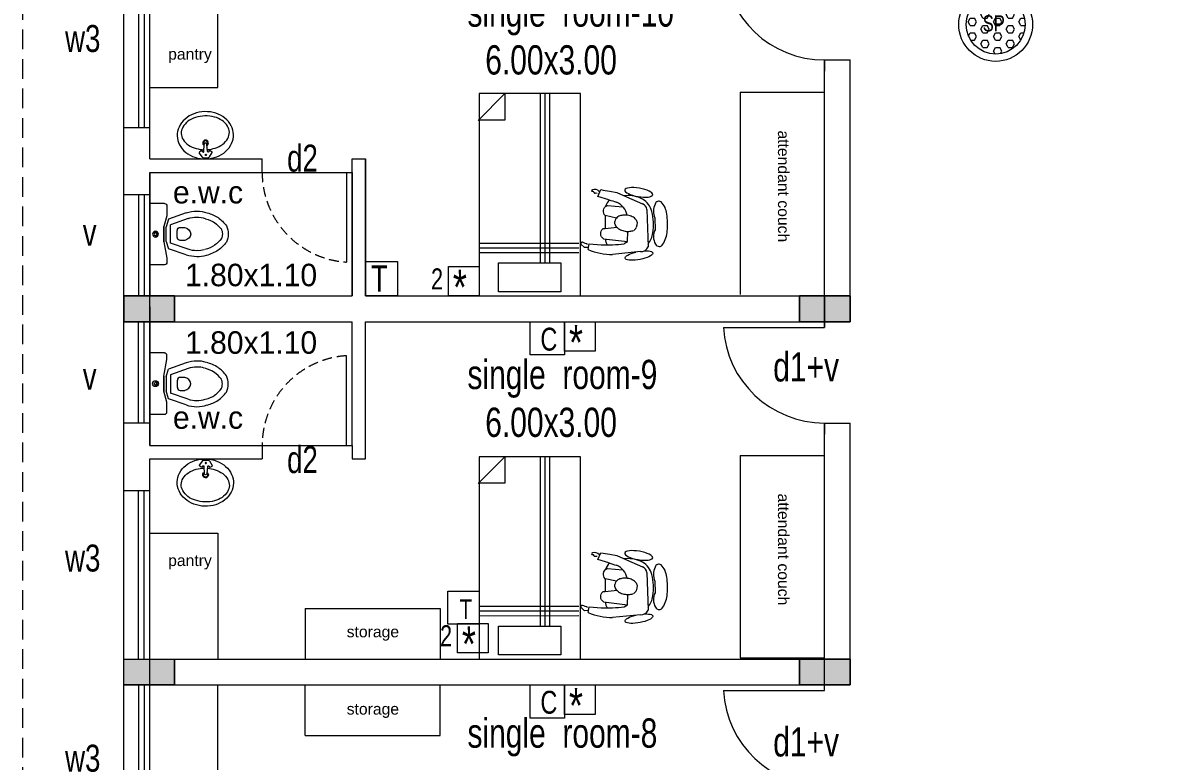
# Model space of a CAD drawing. Header units: metres. Extents: x 191982 to 427160, y -8904 to 80370.
# Drawn here: x 316810 to 326883, y 44442 to 51013 of the extents above; entities that cross this region are included whole.
import ezdxf

# ---------------------------------------------------------------- set-up
doc = ezdxf.new("R2010")
doc.units = ezdxf.units.M
doc.header["$LTSCALE"] = 700
doc.header["$MEASUREMENT"] = 0
doc.linetypes.add('DASHED2', pattern=[0.375, 0.25, -0.125])
doc.linetypes.add('HIDDEN2', pattern=[0.1875, 0.125, -0.0625])
doc.layers.get('0').update_dxf_attribs({"lineweight": 9})
for name, color, linetype, lineweight in [('COLUMN', 7, 'Continuous', 9), ('FURNITURE', 7, 'Continuous', 9), ('MAIN GATE', 7, 'Continuous', 9), ('NEW PLANS', 7, 'Continuous', 9), ('PLAN', 7, 'Continuous', 9), ('TEXT', 7, 'Continuous', 9)]:
    doc.layers.add(name, color=color, linetype=linetype, lineweight=lineweight)
doc.styles.add('RVR', font='MOD20.TTF')
doc.styles.get("Standard").update_dxf_attribs({"font": 'swisscl.ttf'})

# ---------------------------------------------------------------- blocks, each defined once
blk = doc.blocks.new('EWC')
at = {"layer": 'COLUMN'}
blk.add_line((-0.273, 0), (0.273, 0), dxfattribs=at)
at = {"layer": 'PLAN'}
for p, q in [((-0.273, -0.132), (-0.273, 0)), ((0.273, -0.132), (0.273, 0)), ((-0.251, -0.153), (-0.164, -0.153)), ((-0.189, -0.325), (-0.134, -0.167)), ((-0.164, -0.153), (-0.068, -0.126)), ((-0.139, -0.343), (-0.083, -0.184)), ((-0.134, -0.167), (-0.065, -0.147)), ((0.079, -0.184), (-0.083, -0.184)), ((-0.068, -0.126), (0.068, -0.126)), ((0.068, -0.126), (-0.068, -0.126)), ((0.065, -0.147), (-0.065, -0.147)), ((0.065, -0.147), (0.129, -0.166)), ((0.068, -0.126), (0.214, -0.153)), ((0.134, -0.343), (0.079, -0.184)), ((0.185, -0.325), (0.129, -0.166)), ((0.214, -0.153), (0.251, -0.153)), ((-0.06, -0.272), (-0.06, -0.311)), ((0.03, -0.245), (-0.034, -0.245)), ((0.056, -0.311), (0.056, -0.272))]:
    blk.add_line(p, q, dxfattribs=at)
for radius in [0.026, 0.0118]:
    blk.add_circle((0, -0.051), radius, dxfattribs=at)
for centre, radius, start, end in [((-0.014, -0.049), 0.0036, 90.2071, 251.7929), ((-0.013, -0.057), 0.0036, 126.2071, 287.7929), ((0, -0.051), 0.0153, 184.4559, 193.5441), ((0, -0.051), 0.0153, 220.4559, 229.5441), ((-0.006, -0.064), 0.0036, 162.2071, 323.7929), ((0, -0.051), 0.0153, 256.4559, 265.5441), ((0.002, -0.065), 0.0036, 198.2071, 359.7929), ((0, -0.051), 0.0153, 292.4559, 301.5441), ((0.01, -0.061), 0.0036, 234.2071, 35.7929), ((0, -0.051), 0.0153, 328.4559, 337.5441), ((0.014, -0.053), 0.0036, 270.2071, 71.7929), ((-0.251, -0.132), 0.0216, 180, 270), ((0.251, -0.132), 0.0216, 270, 360), ((-0.034, -0.272), 0.0263, 90, 180), ((0.03, -0.272), 0.0263, 360, 90), ((0.083, -0.418), 0.288, 161.1646, 180), ((0.083, -0.418), 0.234, 161.1646, 180), ((0.005, -0.298), 0.067, 190.924, 265.0214), ((-0.011, -0.298), 0.0682, 279.0784, 348.785), ((0, -0.365), 0.000539, 260.7056, 283.4198), ((-0.087, -0.418), 0.234, 360, 18.8354), ((-0.087, -0.418), 0.288, 360, 18.8354), ((0.083, -0.418), 0.288, 180, 198.8354), ((0.083, -0.418), 0.234, 180, 198.8354), ((0.16, -0.418), 0.308, 194.9626, 211.7838), ((-0.181, -0.403), 0.33, 327.6462, 344.7553), ((-0.019, -0.432), 0.166, 341.1646, 3.7754), ((-0.181, -0.403), 0.384, 327.6462, 344.7553), ((-0.019, -0.432), 0.22, 341.1646, 3.7754), ((0.16, -0.418), 0.362, 194.9626, 211.7838), ((0.107, -0.432), 0.255, 214.6359, 233.9389), ((-0.111, -0.432), 0.255, 306.0611, 325.3641), ((0.107, -0.432), 0.309, 214.6359, 233.9389), ((-0.002, -0.537), 0.162, 243.2988, 270), ((-0.002, -0.537), 0.109, 243.2988, 270), ((-0.002, -0.537), 0.109, 270, 296.7012), ((-0.002, -0.537), 0.162, 270, 296.7012), ((-0.111, -0.432), 0.309, 306.0611, 325.3641)]:
    blk.add_arc(centre, radius, start, end, dxfattribs=at)
blk = doc.blocks.new('BASIN')
at = {"layer": 'PLAN'}
for p, q in [((-0.066, 0.016), (-0.128, 0.012)), ((-0.073, 0.04), (-0.062, 0.056)), ((-0.063, 0.027), (-0.072, 0.033)), ((-0.016, 0.031), (-0.055, 0.058)), ((-0.01, -0.019), (-0.01, 0.019)), ((-0.066, -0.016), (-0.128, -0.012)), ((-0.073, -0.04), (-0.062, -0.056)), ((-0.063, -0.027), (-0.072, -0.033)), ((-0.016, -0.031), (-0.055, -0.058))]:
    blk.add_line(p, q, dxfattribs=at)
blk.add_lwpolyline([(-0.21, -0.25, 0.114941), (-0.132, -0.232, 0.103853), (-0.062, -0.177, 0.091249), (-0.016, -0.098, 0.083978), (0, 0, 0.083978), (-0.016, 0.098, 0.091249), (-0.062, 0.177, 0.103853), (-0.132, 0.232, 0.114941), (-0.21, 0.25, 0.114941), (-0.289, 0.232, 0.103853), (-0.359, 0.177, 0.091249), (-0.404, 0.098, 0.083978), (-0.42, 0, 0.083978), (-0.404, -0.098, 0.091249), (-0.359, -0.177, 0.103853), (-0.289, -0.232, 0.114941)], format="xyb", close=True, dxfattribs=at)
for points in [[(-0.082, 0.015, 0.058321), (-0.094, 0.085, 0.08231), (-0.126, 0.152, 0.106842), (-0.177, 0.199, 0.134388), (-0.232, 0.214, 0.134388), (-0.286, 0.199, 0.106842), (-0.338, 0.152, 0.08231), (-0.37, 0.085, 0.070665), (-0.382, 0)], [(-0.382, 0, 0.070665), (-0.37, -0.085, 0.08231), (-0.338, -0.152, 0.106842), (-0.286, -0.199, 0.134388), (-0.232, -0.214, 0.134388), (-0.177, -0.199, 0.106842), (-0.126, -0.152, 0.08231), (-0.094, -0.085, 0.058296), (-0.082, -0.015)]]:
    blk.add_lwpolyline(points, format="xyb", dxfattribs=at)
for radius in [0.00569, 0.00369]:
    blk.add_circle((-0.035, 0), radius, dxfattribs=at)
for centre, radius, start, end in [((-0.142, 0), 0.0257, 30.8964, 331.2082), ((-0.142, 0), 0.0188, 42.6613, 320.6475), ((-0.128, 0), 0.0123, 89.7573, 270.2427), ((-0.069, 0.037), 0.005, 145.9627, 235.9627), ((-0.066, 0.022), 0.0059, 268.9223, 55.3976), ((-0.058, 0.053), 0.005, 55.9627, 145.9627), ((-0.025, 0.02), 0.0144, 358.4, 54.5147), ((-0.069, -0.037), 0.005, 123.9181, 214.0373), ((-0.066, -0.022), 0.0059, 304.6024, 91.0777), ((-0.058, -0.053), 0.005, 214.0373, 304.0009), ((-0.025, -0.02), 0.0144, 305.4853, 1.6)]:
    blk.add_arc(centre, radius, start, end, dxfattribs=at)
blk = doc.blocks.new('A$C68D14229')
for p, q in [((0.53, 0.15), (0.53, 72.15)), ((0.53, 72.15), (36.53, 72.15)), ((36.53, 72.15), (36.53, 0.15)), ((0.53, 56.71), (36, 56.69)), ((22.29, 60.4), (22.29, 0.15)), ((23.96, 60.4), (23.96, 0.15)), ((25.62, 60.4), (25.62, 0.15)), ((0.53, 55.02), (36, 55.02)), ((0.53, 53.36), (36, 53.36)), ((0.11, 9.73), (9.63, 0.15)), ((9.63, 9.58), (0.11, 9.58)), ((9.63, 0), (9.63, 9.58)), ((36.53, 0.15), (0.53, 0.15))]:
    blk.add_line(p, q)
blk.add_lwpolyline([(29.63, 70.7), (7.38, 70.7), (7.38, 60.4), (29.63, 60.4)], close=True)
blk = doc.blocks.new('CHAIR HUMAN')
at = {"layer": 'FURNITURE', "color": 8}
for p, q in [((-28.18, 22.59), (-29.99, 21.39)), ((-26.87, 22.25), (-28.18, 22.59)), ((-26.45, 23.08), (-26.56, 20.53)), ((-26.56, 20.53), (-21.37, 19.91)), ((-3.93, 19.47), (-15.58, 23.06)), ((-20.78, 17.15), (-10.32, 16.32)), ((-11.62, 17.49), (-10.32, 16.32)), ((-10.32, 16.32), (-11.13, 11.96)), ((-4.91, 0.99), (-1.09, 16.82)), ((-20.96, 12.75), (-21.91, 12.95)), ((-16.02, 11.22), (-20.96, 12.75)), ((-17.08, 7.25), (-22.07, 7.18)), ((-17.24, 9.83), (-17.46, 8.82)), ((-8.57, 6.25), (-7.89, 7.38)), ((-21.86, 0.1), (-26.79, -0.42)), ((-21.97, 2.68), (-15.4, 1.86)), ((-28.18, -1.64), (-27.4, -1.72)), ((-26.79, -0.42), (-26.2, -3.51)), ((-26.2, -3.51), (-26.2, -3.51)), ((-26.2, -3.51), (-26.2, -3.51)), ((-22.22, -3.67), (-19.05, -3.7)), ((-19.05, -3.7), (-14.6, -2.65)), ((-14.6, -2.65), (-7.15, -1.1))]:
    blk.add_line(p, q, dxfattribs=at)
at = {"layer": 'FURNITURE', "color": 253}
for p, q in [((-7.89, 7.38), (-7.74, 8.53)), ((-7.74, 8.53), (-7.84, 9.63))]:
    blk.add_line(p, q, dxfattribs=at)
at = {"layer": 'FURNITURE'}
blk.add_line((-22.25, 2.83), (-21.97, 2.68), dxfattribs=at)
for points in [[(-20.01, 17.09, -0.12585), (-18.76, 19.46, -0.12585)], [(-1.39, 15.6, -0.1466), (-0.38, 10.46, -0.10836), (-2.58, 1.41, -0.19652), (-7.57, -3.09, -0.140333), (-15.07, -3.08, -0.015809), (-15.85, -2.91, -0.015809)], [(-21.47, 0.14, -0.171126), (-22.7, 3.27)]]:
    blk.add_lwpolyline(points, format="xyb", dxfattribs=at)
blk.add_lwpolyline([(-0.68, 3.9), (0.35, 8.92, -0.246024), (1.78, 15, -0.627364), (4.93, 14.41, -0.121702), (5.63, 8.35, -0.072521), (3.99, 1.22, -0.181268), (0.53, -3.48, -0.504268), (-1.83, -2.01, -0.233344), (-0.68, 3.9, -0.38021)], format="xyb", close=True, dxfattribs=at)
blk.add_lwpolyline([(-22.03, 7.18), (-20.9, 12.74)], dxfattribs=at)
at = {"layer": 'FURNITURE', "color": 8}
for centre, start, end in [((-19.84, 14.64), 110.5954, 219.206), ((-20.6, 4.94), 123.3791, 231.9897)]:
    blk.add_arc(centre, 2.68, start, end, dxfattribs=at)
at = {"layer": 'FURNITURE', "color": 8, "extrusion": (0, 0, -1)}
for centre, major_axis, ratio, start_param, end_param in [((-29.52, 21.04), (0, -0.588), 1, -0.181994, 2.206091), ((-37.86, 66.35), (46.66, 0), 1, 1.337822, 1.388802), ((-21.07, 0.76), (24.86, -0.06), 0.919648, 4.491971, 4.932807), ((-27.59, -25.99), (47.8, -11.87), 0.939866, 4.610213, 4.814565), ((-4.47, 16.04), (3.47, 0), 1, 4.867739, 6.055789), ((-14.85, 8.96), (2.54, 0), 1, 3.491617, 4.236706), ((-13.09, 6.41), (0, -5.63), 1, 2.594814, 2.913029), ((-12.59, 4.24), (0, -7.86), 1, 2.913029, 3.182008), ((-12.59, 4.24), (7.86, 0), 1, 4.752804, 5.021783), ((-11.96, 6.18), (0, -5.82), 1, 3.450037, 3.73676), ((-10.5, 8.91), (0, -2.76), 1, 3.85574, 4.450397), ((-20.3, 8.59), (8.35, 0), 1, 0.429031, 1.337682), ((-14.56, 8.79), (0, -2.9), 1, 1.166218, 1.580842), ((-15.1, 8.15), (2.18, 0), 1, 2.108812, 2.908893), ((-12.91, 10.84), (0, -5.63), 1, 0.309394, 0.627609), ((-12.23, 12.96), (0, -7.86), 1, 0.040415, 0.309394), ((-12.23, 12.96), (0, -7.86), 1, -0.228563, 0.040415), ((-11.21, 9.18), (3.94, 0), 1, 0.836911, 1.376484), ((6.06, -246.49), (0, -248.16), 1, 3.028829, 3.042968), ((-7.75, 1.79), (2.95, 0), 1, 0.274705, 1.364745), ((-29.74, -2.48), (0.428, 0), 1, 3.842995, 5.296205), ((-28.34, -0.27), (2.87, 0), 1, 0.966213, 2.087194), ((-29.43, -1.43), (0, -0.689), 1, -1.1852, 0.10245), ((-28.47, -1.82), (0, -0.345), 1, 1.956393, 4.171446), ((-34.81, -265.82), (0, -262.45), 1, 3.174422, 3.189594)]:
    blk.add_ellipse(centre, major_axis=major_axis, ratio=ratio, start_param=start_param, end_param=end_param, dxfattribs=at)
at = {"layer": 'FURNITURE'}
blk.add_ellipse((-4.28, 21.29, -17.21), major_axis=(-5.69, 2.31), ratio=0.286876, start_param=2.025834, end_param=7.681694, dxfattribs=at)
at = {"layer": 'FURNITURE', "color": 253, "extrusion": (0, 0, -1)}
blk.add_ellipse((-29.46, -2.23), major_axis=(0.602, 0), ratio=1, start_param=2.087194, end_param=3.199031, dxfattribs=at)
at = {"layer": 'FURNITURE'}
blk.add_ellipse((-9.79, -5.6, -17.21), major_axis=(-6.15, 0.17), ratio=0.3, dxfattribs=at)
blk = doc.blocks.new('DAS')
at = {"layer": 'MAIN GATE'}
h = blk.add_hatch(dxfattribs=at)
h.set_pattern_fill('HEX', color=1, scale=0.3, style=0)
h.paths.add_polyline_path([(-3163.779, -2.2, 1), (-3163.253, -2.2, 1)])
at = {"layer": 'MAIN GATE', "color": 5}
for radius in [0.328, 0.263]:
    blk.add_circle((-3163.516, -2.2), radius, dxfattribs=at)
at = {"layer": 'NEW PLANS', "color": 7}
blk.add_text('SP', height=0.144, dxfattribs=at).set_placement((-3163.631, -2.262))

msp = doc.modelspace()

# ---------------------------------------------------------------- hatches: boundary and pattern name
at = {"layer": 'NEW PLANS'}
for points in [[(317709.904, 48581.692), (317709.904, 48351.692), (317939.904, 48351.692), (317939.904, 48581.692)], [(317709.904, 48581.692), (317709.904, 48351.692), (317939.904, 48351.692), (317939.904, 48581.692)], [(317709.904, 48581.692), (317709.904, 48351.692), (317939.904, 48351.692), (317939.904, 48581.692)], [(317939.904, 48351.692), (317939.904, 48581.692), (317709.904, 48581.692), (317709.904, 48351.692)], [(317709.904, 48581.692), (317709.904, 48351.692), (317939.904, 48351.692), (317939.904, 48581.692)], [(317939.904, 48351.692), (317939.904, 48581.692), (317709.904, 48581.692), (317709.904, 48351.692)], [(317709.904, 48581.692), (317709.904, 48351.692), (317939.904, 48351.692), (317939.904, 48581.692)], [(317709.904, 48581.692), (317709.904, 48351.692), (317939.904, 48351.692), (317939.904, 48581.692)], [(317709.904, 48581.692), (317709.904, 48351.692), (317939.904, 48351.692), (317939.904, 48581.692)], [(317709.904, 48351.692), (317709.904, 48581.692), (317939.904, 48581.692), (317939.904, 48351.692)], [(317709.904, 48351.692), (317709.904, 48581.692), (317939.904, 48581.692), (317939.904, 48351.692)], [(317709.904, 48351.692), (317709.904, 48581.692), (317939.904, 48581.692), (317939.904, 48351.692)], [(317939.904, 48581.692), (317939.904, 48351.692), (317709.904, 48351.692), (317709.904, 48581.692)], [(317709.904, 48351.692), (317709.904, 48581.692), (317939.904, 48581.692), (317939.904, 48351.692)], [(317939.904, 48581.692), (317939.904, 48351.692), (317709.904, 48351.692), (317709.904, 48581.692)], [(317709.904, 48351.692), (317709.904, 48581.692), (317939.904, 48581.692), (317939.904, 48351.692)], [(317709.904, 48351.692), (317709.904, 48581.692), (317939.904, 48581.692), (317939.904, 48351.692)], [(317709.904, 48351.692), (317709.904, 48581.692), (317939.904, 48581.692), (317939.904, 48351.692)], [(317939.904, 48581.692), (317939.904, 48351.692), (318159.904, 48351.692), (318159.904, 48581.692)], [(317939.904, 48581.692), (317939.904, 48351.692), (318159.904, 48351.692), (318159.904, 48581.692)], [(317939.904, 48581.692), (317939.904, 48351.692), (318159.904, 48351.692), (318159.904, 48581.692)], [(317939.904, 48581.692), (318159.904, 48581.692), (318159.904, 48351.692), (317939.904, 48351.692)], [(317939.904, 48581.692), (317939.904, 48351.692), (318159.904, 48351.692), (318159.904, 48581.692)], [(317939.904, 48581.692), (318159.904, 48581.692), (318159.904, 48351.692), (317939.904, 48351.692)], [(317939.904, 48581.692), (317939.904, 48351.692), (318159.904, 48351.692), (318159.904, 48581.692)], [(317939.904, 48581.692), (317939.904, 48351.692), (318159.904, 48351.692), (318159.904, 48581.692)], [(317939.904, 48581.692), (317939.904, 48351.692), (318159.904, 48351.692), (318159.904, 48581.692)], [(317939.904, 48351.692), (317939.904, 48581.692), (318159.904, 48581.692), (318159.904, 48351.692)], [(317939.904, 48351.692), (317939.904, 48581.692), (318159.904, 48581.692), (318159.904, 48351.692)], [(317939.904, 48351.692), (317939.904, 48581.692), (318159.904, 48581.692), (318159.904, 48351.692)], [(317939.904, 48351.692), (318159.904, 48351.692), (318159.904, 48581.692), (317939.904, 48581.692)], [(317939.904, 48351.692), (317939.904, 48581.692), (318159.904, 48581.692), (318159.904, 48351.692)], [(317939.904, 48351.692), (318159.904, 48351.692), (318159.904, 48581.692), (317939.904, 48581.692)], [(317939.904, 48351.692), (317939.904, 48581.692), (318159.904, 48581.692), (318159.904, 48351.692)], [(317939.904, 48351.692), (317939.904, 48581.692), (318159.904, 48581.692), (318159.904, 48351.692)], [(317939.904, 48351.692), (317939.904, 48581.692), (318159.904, 48581.692), (318159.904, 48351.692)], [(323719.904, 48581.692), (323719.904, 48351.692), (323939.904, 48351.692), (323939.904, 48581.692)], [(323719.904, 48581.692), (323719.904, 48351.692), (323939.904, 48351.692), (323939.904, 48581.692)], [(323719.904, 48581.692), (323719.904, 48351.692), (323939.904, 48351.692), (323939.904, 48581.692)], [(323719.904, 48581.692), (323719.904, 48351.692), (323939.904, 48351.692), (323939.904, 48581.692)], [(323949.904, 48581.692), (323949.904, 48351.692), (323719.904, 48351.692), (323719.904, 48581.692)], [(323949.904, 48581.692), (323949.904, 48351.692), (323719.904, 48351.692), (323719.904, 48581.692)], [(323719.904, 48581.692), (323719.904, 48351.692), (323939.904, 48351.692), (323939.904, 48581.692)], [(323939.904, 48581.692), (323939.904, 48351.692), (324169.904, 48351.692), (324169.904, 48581.692)], [(323939.904, 48581.692), (323939.904, 48351.692), (324169.904, 48351.692), (324169.904, 48581.692)], [(323939.904, 48581.692), (323939.904, 48351.692), (324169.904, 48351.692), (324169.904, 48581.692)], [(323939.904, 48581.692), (323939.904, 48351.692), (324169.904, 48351.692), (324169.904, 48581.692)], [(323939.904, 48581.692), (323939.904, 48351.692), (324169.904, 48351.692), (324169.904, 48581.692)], [(323949.904, 48581.692), (324169.904, 48581.692), (324169.904, 48351.692), (323949.904, 48351.692)], [(323949.904, 48581.692), (324169.904, 48581.692), (324169.904, 48351.692), (323949.904, 48351.692)], [(317709.904, 45351.692), (317709.904, 45121.692), (317939.904, 45121.692), (317939.904, 45351.692)], [(317709.904, 45351.692), (317709.904, 45121.692), (317939.904, 45121.692), (317939.904, 45351.692)], [(317709.904, 45351.692), (317709.904, 45121.692), (317939.904, 45121.692), (317939.904, 45351.692)], [(317709.904, 45351.692), (317709.904, 45121.692), (317939.904, 45121.692), (317939.904, 45351.692)], [(317939.904, 45351.692), (317939.904, 45121.692), (317709.904, 45121.692), (317709.904, 45351.692)], [(317939.904, 45351.692), (317939.904, 45121.692), (318159.904, 45121.692), (318159.904, 45351.692)], [(317939.904, 45351.692), (317939.904, 45121.692), (318159.904, 45121.692), (318159.904, 45351.692)], [(317939.904, 45351.692), (317939.904, 45121.692), (318159.904, 45121.692), (318159.904, 45351.692)], [(317939.904, 45351.692), (317939.904, 45121.692), (318159.904, 45121.692), (318159.904, 45351.692)], [(317939.904, 45351.692), (318159.904, 45351.692), (318159.904, 45121.692), (317939.904, 45121.692)], [(323719.904, 45351.692), (323719.904, 45121.692), (323939.904, 45121.692), (323939.904, 45351.692)], [(323719.904, 45351.692), (323719.904, 45121.692), (323939.904, 45121.692), (323939.904, 45351.692)], [(323719.904, 45351.692), (323719.904, 45121.692), (323939.904, 45121.692), (323939.904, 45351.692)], [(323719.904, 45351.692), (323719.904, 45121.692), (323939.904, 45121.692), (323939.904, 45351.692)], [(323949.904, 45351.692), (323949.904, 45121.692), (323719.904, 45121.692), (323719.904, 45351.692)], [(323949.904, 45351.692), (323949.904, 45121.692), (323719.904, 45121.692), (323719.904, 45351.692)], [(323719.904, 45351.692), (323719.904, 45121.692), (323939.904, 45121.692), (323939.904, 45351.692)], [(323719.904, 45351.692), (323719.904, 45121.692), (323939.904, 45121.692), (323939.904, 45351.692)], [(323719.904, 45351.692), (323719.904, 45121.692), (323939.904, 45121.692), (323939.904, 45351.692)], [(323949.904, 45351.692), (323949.904, 45121.692), (323719.904, 45121.692), (323719.904, 45351.692)], [(323949.904, 45351.692), (323949.904, 45121.692), (323719.904, 45121.692), (323719.904, 45351.692)], [(323719.904, 45351.692), (323719.904, 45121.692), (323939.904, 45121.692), (323939.904, 45351.692)], [(323719.904, 45351.692), (323719.904, 45121.692), (323939.904, 45121.692), (323939.904, 45351.692)], [(323949.904, 45351.692), (323949.904, 45121.692), (323719.904, 45121.692), (323719.904, 45351.692)], [(323949.904, 45351.692), (323949.904, 45121.692), (323719.904, 45121.692), (323719.904, 45351.692)], [(323719.904, 45351.692), (323719.904, 45121.692), (323939.904, 45121.692), (323939.904, 45351.692)], [(323719.904, 45351.692), (323719.904, 45121.692), (323939.904, 45121.692), (323939.904, 45351.692)], [(323939.904, 45351.692), (323719.904, 45351.692), (323719.904, 45121.692), (323939.904, 45121.692)], [(323939.904, 45351.692), (323939.904, 45121.692), (324169.904, 45121.692), (324169.904, 45351.692)], [(323939.904, 45351.692), (323939.904, 45121.692), (324169.904, 45121.692), (324169.904, 45351.692)], [(323939.904, 45351.692), (323939.904, 45121.692), (324169.904, 45121.692), (324169.904, 45351.692)], [(323939.904, 45351.692), (323939.904, 45121.692), (324169.904, 45121.692), (324169.904, 45351.692)], [(323939.904, 45351.692), (323939.904, 45121.692), (324169.904, 45121.692), (324169.904, 45351.692)], [(323939.904, 45351.692), (323939.904, 45121.692), (324169.904, 45121.692), (324169.904, 45351.692)], [(323939.904, 45351.692), (323939.904, 45121.692), (324169.904, 45121.692), (324169.904, 45351.692)], [(323939.904, 45351.692), (323939.904, 45121.692), (324169.904, 45121.692), (324169.904, 45351.692)], [(323939.904, 45351.692), (323939.904, 45121.692), (324169.904, 45121.692), (324169.904, 45351.692)], [(323939.904, 45351.692), (323939.904, 45121.692), (324169.904, 45121.692), (324169.904, 45351.692)], [(323939.904, 45351.692), (323939.904, 45121.692), (324169.904, 45121.692), (324169.904, 45351.692)], [(324169.904, 45351.692), (324169.904, 45121.692), (323939.904, 45121.692), (323939.904, 45351.692)], [(323949.904, 45351.692), (324169.904, 45351.692), (324169.904, 45121.692), (323949.904, 45121.692)], [(323949.904, 45351.692), (324169.904, 45351.692), (324169.904, 45121.692), (323949.904, 45121.692)], [(323949.904, 45351.692), (324169.904, 45351.692), (324169.904, 45121.692), (323949.904, 45121.692)], [(323949.904, 45351.692), (324169.904, 45351.692), (324169.904, 45121.692), (323949.904, 45121.692)], [(323949.904, 45351.692), (324169.904, 45351.692), (324169.904, 45121.692), (323949.904, 45121.692)], [(323949.904, 45351.692), (324169.904, 45351.692), (324169.904, 45121.692), (323949.904, 45121.692)]]:
    msp.add_hatch(color=256, dxfattribs=at).paths.add_polyline_path(points)

# ---------------------------------------------------------------- linework, layer by layer
for points in [[(319859.904, 48888.701), (320142.443, 48888.701), (320142.443, 48581.692), (319859.904, 48581.692)], [(320597.096, 48843.435), (320869.904, 48843.435), (320869.904, 48581.692), (320597.096, 48581.692)], [(321322.67, 48351.692), (321629.578, 48351.692), (321629.578, 48057.232), (321322.67, 48057.232)], [(321629.578, 48351.692), (321902.385, 48351.692), (321902.385, 48089.95), (321629.578, 48089.95)], [(320591.239, 45955.685), (320869.904, 45955.685), (320869.904, 45661.495), (320591.239, 45661.495)], [(320677.305, 45669.327), (320950.112, 45669.327), (320950.112, 45407.584), (320677.305, 45407.584)], [(321322.67, 45121.692), (321629.578, 45121.692), (321629.578, 44827.232), (321322.67, 44827.232)], [(321629.578, 45121.692), (321902.385, 45121.692), (321902.385, 44859.95), (321629.578, 44859.95)]]:
    msp.add_lwpolyline(points, close=True)
at = {"layer": 'FURNITURE'}
for p, q in [((318544.904, 50435.725), (318544.904, 51581.692)), ((317939.904, 50435.725), (318544.904, 50435.725)), ((323189.577, 50393.585), (323939.577, 50393.585)), ((323189.577, 50393.585), (323189.577, 48593.585)), ((323189.577, 47163.585), (323939.577, 47163.585)), ((323189.577, 47163.585), (323189.577, 45363.585)), ((317939.904, 46472.107), (318544.904, 46472.107)), ((318544.904, 46472.107), (318544.904, 45351.692)), ((319321.888, 45801.692), (319321.888, 45351.692)), ((319321.888, 45801.692), (320521.888, 45801.692)), ((320521.888, 45801.692), (320521.888, 45351.692)), ((323189.577, 45363.585), (323939.577, 45363.585)), ((318544.904, 43932.892), (318544.904, 45121.692)), ((319321.888, 44671.692), (319321.888, 45121.692)), ((320521.888, 44671.692), (320521.888, 45121.692)), ((319321.888, 44671.692), (320521.888, 44671.692))]:
    msp.add_line(p, q, dxfattribs=at)
at = {"layer": 'NEW PLANS'}
for p, q in [((317709.904, 22511.692), (317709.904, 54811.692)), ((317709.904, 22741.692), (317709.904, 54811.692)), ((317939.904, 50141.692), (317939.904, 53591.692)), ((317939.904, 49801.692), (317939.904, 53591.692)), ((317839.904, 51581.692), (317839.904, 50081.692)), ((317889.904, 51581.692), (317889.904, 50081.692)), ((323939.904, 48301.692), (323939.904, 50681.692)), ((323939.904, 50681.692), (323939.904, 50581.692)), ((323939.904, 48351.692), (323939.904, 50681.692)), ((323939.904, 48351.692), (323939.904, 50681.692)), ((323939.904, 50681.692), (324169.904, 50681.692)), ((324169.904, 48581.692), (324169.904, 50681.692)), ((324169.904, 48351.692), (324169.904, 50681.692)), ((324169.904, 48351.692), (324169.904, 50681.692)), ((317709.904, 50081.692), (317939.904, 50081.692)), ((317709.904, 50081.692), (317939.904, 50081.692)), ((317709.904, 50081.692), (317939.904, 50081.692)), ((317939.904, 50021.692), (317939.904, 50141.692)), ((317939.904, 49801.692), (317939.904, 50021.692)), ((317939.904, 49801.692), (318939.904, 49801.692)), ((317939.904, 49801.692), (318939.904, 49801.692)), ((317939.904, 49801.692), (318939.904, 49801.692)), ((317939.904, 49801.692), (318939.904, 49801.692)), ((318939.904, 49681.692), (318939.904, 49801.692)), ((318939.904, 49681.692), (318939.904, 49801.692)), ((318939.904, 49681.692), (318939.904, 49801.692)), ((319739.904, 49801.692), (319859.904, 49801.692)), ((319739.904, 49801.692), (319859.904, 49801.692)), ((319739.904, 49681.692), (319739.904, 49801.692)), ((319739.904, 49681.692), (319739.904, 49801.692)), ((319739.904, 49681.692), (319739.904, 49801.692)), ((319859.904, 48581.692), (319859.904, 49801.692)), ((319859.904, 49801.692), (319859.904, 48581.692)), ((317939.904, 47251.692), (317939.904, 49681.692)), ((317939.904, 47251.692), (317939.904, 49681.692)), ((317939.904, 47251.692), (317939.904, 49681.692)), ((317939.904, 47251.692), (317939.904, 49681.692)), ((317939.904, 49681.692), (318939.904, 49681.692)), ((317939.904, 49681.692), (318939.904, 49681.692)), ((317939.904, 49681.692), (318939.904, 49681.692)), ((317939.904, 49681.692), (317939.904, 48676.961)), ((317939.904, 49681.692), (317939.904, 48581.692)), ((317939.904, 48676.961), (317939.904, 49681.692)), ((317939.904, 48446.961), (317939.904, 49681.692)), ((317939.904, 49681.692), (318939.904, 49681.692)), ((318939.904, 49681.692), (319689.904, 49681.692)), ((318939.904, 49681.692), (319689.904, 49681.692)), ((319689.904, 49681.692), (319689.904, 48883.256)), ((319689.904, 49681.692), (319739.904, 49681.692)), ((319689.904, 49681.692), (319689.904, 48883.256)), ((319689.904, 49681.692), (319739.904, 49681.692)), ((319739.904, 48581.692), (319739.904, 49681.692)), ((319739.904, 49681.692), (319739.904, 48581.692)), ((319739.904, 49681.692), (319739.904, 48581.692)), ((319739.904, 49681.692), (319739.904, 48581.692)), ((317939.904, 49481.692), (317709.904, 49481.692)), ((317839.904, 49481.692), (317839.904, 48581.692)), ((317889.904, 49481.692), (317889.904, 48581.692)), ((317709.904, 48581.692), (318159.904, 48581.692)), ((317709.904, 48581.692), (318159.904, 48581.692)), ((317709.904, 48581.692), (318159.904, 48581.692)), ((317709.904, 48581.692), (318159.904, 48581.692)), ((317709.904, 48581.692), (318159.904, 48581.692)), ((317709.904, 48581.692), (319739.904, 48581.692)), ((317709.904, 48581.692), (319739.904, 48581.692)), ((317709.904, 48581.692), (319739.904, 48581.692)), ((317709.904, 48581.692), (319739.904, 48581.692)), ((317709.904, 48581.692), (319739.904, 48581.692)), ((317709.904, 48581.692), (319739.904, 48581.692)), ((317709.904, 48581.692), (318159.904, 48581.692)), ((317709.904, 48581.692), (318159.904, 48581.692)), ((317709.904, 48581.692), (318159.904, 48581.692)), ((317709.904, 48581.692), (318159.904, 48581.692)), ((317939.904, 48581.692), (317709.904, 48581.692)), ((317709.904, 48581.692), (318159.904, 48581.692)), ((317709.904, 48581.692), (318159.904, 48581.692)), ((317709.904, 48581.692), (318159.904, 48581.692)), ((317709.904, 48581.692), (318159.904, 48581.692)), ((317939.904, 48581.692), (317709.904, 48581.692)), ((317709.904, 48581.692), (318159.904, 48581.692)), ((317709.904, 48581.692), (318159.904, 48581.692)), ((317709.904, 48581.692), (318159.904, 48581.692)), ((317709.904, 48581.692), (318159.904, 48581.692)), ((317709.904, 48581.692), (318035.173, 48581.692)), ((317709.904, 48581.692), (318159.904, 48581.692)), ((317709.904, 48581.692), (318159.904, 48581.692)), ((317709.904, 48581.692), (318159.904, 48581.692)), ((317709.904, 48581.692), (318159.904, 48581.692)), ((317709.904, 48581.692), (318159.904, 48581.692)), ((317709.904, 48581.692), (319739.904, 48581.692)), ((317709.904, 48581.692), (319739.904, 48581.692)), ((317709.904, 48581.692), (319739.904, 48581.692)), ((317709.904, 48581.692), (319739.904, 48581.692)), ((317709.904, 48581.692), (319739.904, 48581.692)), ((317709.904, 48581.692), (319739.904, 48581.692)), ((317709.904, 48581.692), (318159.904, 48581.692)), ((317709.904, 48581.692), (318159.904, 48581.692)), ((317709.904, 48581.692), (318159.904, 48581.692)), ((317709.904, 48581.692), (318159.904, 48581.692)), ((317709.904, 48581.692), (318159.904, 48581.692)), ((317709.904, 48581.692), (319739.904, 48581.692)), ((317709.904, 48581.692), (319739.904, 48581.692)), ((317709.904, 48581.692), (319739.904, 48581.692)), ((317709.904, 48581.692), (318159.904, 48581.692)), ((317709.904, 48581.692), (318159.904, 48581.692)), ((317709.904, 48581.692), (318159.904, 48581.692)), ((317709.904, 48581.692), (318159.904, 48581.692)), ((317709.904, 48581.692), (318159.904, 48581.692)), ((317709.904, 48581.692), (319739.904, 48581.692)), ((317709.904, 48581.692), (319739.904, 48581.692)), ((317709.904, 48581.692), (319739.904, 48581.692)), ((318159.904, 48351.692), (318159.904, 48581.692)), ((318159.904, 48351.692), (318159.904, 48581.692)), ((318159.904, 48351.692), (318159.904, 48581.692)), ((318159.904, 48581.692), (318159.904, 48351.692)), ((318159.904, 48351.692), (318159.904, 48581.692)), ((318159.904, 48581.692), (318159.904, 48351.692)), ((318159.904, 48351.692), (318159.904, 48581.692)), ((318159.904, 48351.692), (318159.904, 48581.692)), ((318159.904, 48351.692), (318159.904, 48581.692)), ((318159.904, 48581.692), (318159.904, 48351.692)), ((318159.904, 48581.692), (318159.904, 48351.692)), ((318159.904, 48581.692), (318159.904, 48351.692)), ((318159.904, 48351.692), (318159.904, 48581.692)), ((318159.904, 48581.692), (318159.904, 48351.692)), ((318159.904, 48351.692), (318159.904, 48581.692)), ((318159.904, 48581.692), (319739.904, 48581.692)), ((318159.904, 48581.692), (319739.904, 48581.692)), ((318159.904, 48581.692), (319739.904, 48581.692)), ((318159.904, 48581.692), (319739.904, 48581.692)), ((318159.904, 48581.692), (319739.904, 48581.692)), ((318159.904, 48581.692), (318159.904, 48351.692)), ((318159.904, 48581.692), (318159.904, 48351.692)), ((318159.904, 48581.692), (318159.904, 48351.692)), ((319859.904, 48581.692), (324169.904, 48581.692)), ((319859.904, 48581.692), (324169.904, 48581.692)), ((319859.904, 48581.692), (324169.904, 48581.692)), ((323719.904, 48581.692), (324169.904, 48581.692)), ((323719.904, 48581.692), (324169.904, 48581.692)), ((323719.904, 48581.692), (324169.904, 48581.692)), ((323719.904, 48581.692), (324169.904, 48581.692)), ((323719.904, 48581.692), (324169.904, 48581.692)), ((323719.904, 48351.692), (323719.904, 48581.692)), ((323719.904, 48581.692), (324169.904, 48581.692)), ((323719.904, 48581.692), (324169.904, 48581.692)), ((323719.904, 48581.692), (324169.904, 48581.692)), ((323719.904, 48581.692), (324169.904, 48581.692)), ((323719.904, 48581.692), (324169.904, 48581.692)), ((323719.904, 48351.692), (323719.904, 48581.692)), ((323719.904, 48581.692), (324169.904, 48581.692)), ((323719.904, 48581.692), (324169.904, 48581.692)), ((323719.904, 48581.692), (324169.904, 48581.692)), ((323719.904, 48581.692), (324169.904, 48581.692)), ((323719.904, 48351.692), (323719.904, 48581.692)), ((324169.904, 48581.692), (323719.904, 48581.692)), ((323719.904, 48581.692), (324169.904, 48581.692)), ((323719.904, 48581.692), (324169.904, 48581.692)), ((323719.904, 48351.692), (323719.904, 48581.692)), ((323719.904, 48351.692), (323719.904, 48581.692)), ((323939.904, 48581.692), (323939.904, 48351.692)), ((323939.904, 48581.692), (323939.904, 48301.692)), ((324169.904, 48351.692), (324169.904, 48581.692)), ((324169.904, 48351.692), (324169.904, 48581.692)), ((324169.904, 48351.692), (324169.904, 48581.692)), ((317939.904, 48486.423), (317939.904, 47251.692)), ((317709.904, 48351.692), (318159.904, 48351.692)), ((317709.904, 48351.692), (318159.904, 48351.692)), ((317709.904, 48351.692), (318159.904, 48351.692)), ((317709.904, 48351.692), (318159.904, 48351.692)), ((317709.904, 48351.692), (318159.904, 48351.692)), ((317709.904, 48351.692), (319739.904, 48351.692)), ((317709.904, 48351.692), (319739.904, 48351.692)), ((317709.904, 48351.692), (319739.904, 48351.692)), ((317709.904, 48351.692), (318159.904, 48351.692)), ((317709.904, 48351.692), (318159.904, 48351.692)), ((317709.904, 48351.692), (318159.904, 48351.692)), ((317709.904, 48351.692), (318159.904, 48351.692)), ((317709.904, 48351.692), (318159.904, 48351.692)), ((317709.904, 48351.692), (319739.904, 48351.692)), ((317709.904, 48351.692), (319739.904, 48351.692)), ((317709.904, 48351.692), (319739.904, 48351.692)), ((317709.904, 48351.692), (318159.904, 48351.692)), ((317709.904, 48351.692), (318159.904, 48351.692)), ((317709.904, 48351.692), (318159.904, 48351.692)), ((317709.904, 48351.692), (318159.904, 48351.692)), ((317709.904, 48351.692), (318159.904, 48351.692)), ((317709.904, 48351.692), (319739.904, 48351.692)), ((317709.904, 48351.692), (319739.904, 48351.692)), ((317709.904, 48351.692), (319739.904, 48351.692)), ((317709.904, 48351.692), (319739.904, 48351.692)), ((317709.904, 48351.692), (319739.904, 48351.692)), ((317709.904, 48351.692), (319739.904, 48351.692)), ((317709.904, 48351.692), (318159.904, 48351.692)), ((317709.904, 48351.692), (318159.904, 48351.692)), ((317709.904, 48351.692), (318159.904, 48351.692)), ((317709.904, 48351.692), (318159.904, 48351.692)), ((317939.904, 48351.692), (317709.904, 48351.692)), ((317709.904, 48351.692), (318159.904, 48351.692)), ((317709.904, 48351.692), (318159.904, 48351.692)), ((317709.904, 48351.692), (318159.904, 48351.692)), ((317709.904, 48351.692), (318159.904, 48351.692)), ((317939.904, 48351.692), (317709.904, 48351.692)), ((317709.904, 48351.692), (318159.904, 48351.692)), ((317709.904, 48351.692), (318159.904, 48351.692)), ((317709.904, 48351.692), (318159.904, 48351.692)), ((317709.904, 48351.692), (318159.904, 48351.692)), ((317709.904, 48351.692), (318035.173, 48351.692)), ((317709.904, 48351.692), (318159.904, 48351.692)), ((317709.904, 48351.692), (318159.904, 48351.692)), ((317709.904, 48351.692), (318159.904, 48351.692)), ((317709.904, 48351.692), (318159.904, 48351.692)), ((317709.904, 48351.692), (318159.904, 48351.692)), ((317709.904, 48351.692), (319739.904, 48351.692)), ((317709.904, 48351.692), (319739.904, 48351.692)), ((317709.904, 48351.692), (319739.904, 48351.692)), ((317709.904, 48351.692), (319739.904, 48351.692)), ((317709.904, 48351.692), (319739.904, 48351.692)), ((317709.904, 48351.692), (319739.904, 48351.692)), ((317839.904, 47451.692), (317839.904, 48351.692)), ((317889.904, 47451.692), (317889.904, 48351.692)), ((317939.904, 47251.692), (317939.904, 48351.692)), ((318159.904, 48351.692), (319739.904, 48351.692)), ((318159.904, 48351.692), (319739.904, 48351.692)), ((318159.904, 48351.692), (319739.904, 48351.692)), ((318159.904, 48351.692), (319739.904, 48351.692)), ((318159.904, 48351.692), (319739.904, 48351.692)), ((319739.904, 47251.692), (319739.904, 48351.692)), ((319739.904, 47251.692), (319739.904, 48351.692)), ((319859.904, 48351.692), (324169.904, 48351.692)), ((319859.904, 48351.692), (324169.904, 48351.692)), ((319859.904, 47131.692), (319859.904, 48351.692)), ((319859.904, 48351.692), (324169.904, 48351.692)), ((319859.904, 47131.692), (319859.904, 48351.692)), ((323719.904, 48351.692), (323939.904, 48351.692)), ((323719.904, 48351.692), (324169.904, 48351.692)), ((323719.904, 48351.692), (324169.904, 48351.692)), ((323719.904, 48351.692), (324169.904, 48351.692)), ((323719.904, 48351.692), (324169.904, 48351.692)), ((323719.904, 48351.692), (324169.904, 48351.692)), ((323719.904, 48351.692), (324169.904, 48351.692)), ((323719.904, 48351.692), (324169.904, 48351.692)), ((323719.904, 48351.692), (324169.904, 48351.692)), ((323719.904, 48351.692), (324169.904, 48351.692)), ((323719.904, 48351.692), (324169.904, 48351.692)), ((323719.904, 48351.692), (324169.904, 48351.692)), ((323719.904, 48351.692), (324169.904, 48351.692)), ((323719.904, 48351.692), (324169.904, 48351.692)), ((323719.904, 48351.692), (324169.904, 48351.692)), ((323719.904, 48351.692), (324169.904, 48351.692)), ((323719.904, 48351.692), (324169.904, 48351.692)), ((323889.904, 48351.692), (323939.904, 48351.692)), ((323939.904, 48351.692), (323939.904, 48301.692)), ((317939.904, 47251.692), (317939.904, 48256.423)), ((317939.904, 48256.423), (317939.904, 47251.692)), ((323041.294, 48301.692), (323939.904, 48301.692)), ((319689.904, 47251.692), (319689.904, 48050.128)), ((319689.904, 47251.692), (319689.904, 48050.128)), ((317939.904, 47451.692), (317709.904, 47451.692)), ((323939.904, 45071.692), (323939.904, 47451.692)), ((323939.904, 47451.692), (323939.904, 47351.692)), ((323939.904, 45121.692), (323939.904, 47451.692)), ((323939.904, 45121.692), (323939.904, 47451.692)), ((323939.904, 47451.692), (324169.904, 47451.692)), ((324169.904, 45121.692), (324169.904, 47451.692)), ((324169.904, 45121.692), (324169.904, 47451.692)), ((324169.904, 45121.692), (324169.904, 47451.692)), ((317939.904, 47251.692), (318939.904, 47251.692)), ((317939.904, 47251.692), (318939.904, 47251.692)), ((318939.904, 47251.692), (318939.904, 47131.692)), ((318939.904, 47251.692), (318939.904, 47131.692)), ((318939.904, 47251.692), (319689.904, 47251.692)), ((318939.904, 47251.692), (319689.904, 47251.692)), ((319689.904, 47251.692), (319739.904, 47251.692)), ((319689.904, 47251.692), (319739.904, 47251.692)), ((319739.904, 47251.692), (319739.904, 47131.692)), ((319739.904, 47251.692), (319739.904, 47131.692)), ((317939.904, 43341.692), (317939.904, 47131.692)), ((317939.904, 43341.692), (317939.904, 47131.692)), ((317939.904, 45351.692), (317939.904, 47131.692)), ((317939.904, 45351.692), (317939.904, 47131.692)), ((317939.904, 47131.692), (318939.904, 47131.692)), ((317939.904, 47131.692), (318939.904, 47131.692)), ((319739.904, 47131.692), (319859.904, 47131.692)), ((319739.904, 47131.692), (319859.904, 47131.692)), ((317709.904, 46851.692), (317939.904, 46851.692)), ((317709.904, 46851.692), (317939.904, 46851.692)), ((317839.904, 45351.692), (317839.904, 46851.692)), ((317889.904, 45351.692), (317889.904, 46851.692)), ((317709.904, 45351.692), (318159.904, 45351.692)), ((317709.904, 45351.692), (318159.904, 45351.692)), ((317709.904, 45351.692), (318159.904, 45351.692)), ((317709.904, 45351.692), (318159.904, 45351.692)), ((317709.904, 45351.692), (318159.904, 45351.692)), ((317709.904, 45351.692), (318159.904, 45351.692)), ((317709.904, 45351.692), (318159.904, 45351.692)), ((317709.904, 45351.692), (318159.904, 45351.692)), ((317709.904, 45351.692), (318159.904, 45351.692)), ((317709.904, 45351.692), (318159.904, 45351.692)), ((317709.904, 45351.692), (318159.904, 45351.692)), ((317709.904, 45351.692), (318159.904, 45351.692)), ((317709.904, 45351.692), (318159.904, 45351.692)), ((317709.904, 45351.692), (318159.904, 45351.692)), ((317709.904, 45351.692), (324169.904, 45351.692)), ((317709.904, 45351.692), (324169.904, 45351.692)), ((317709.904, 45351.692), (324169.904, 45351.692)), ((317709.904, 45351.692), (324169.904, 45351.692)), ((317709.904, 45351.692), (324169.904, 45351.692)), ((317709.904, 45351.692), (324169.904, 45351.692)), ((317709.904, 45351.692), (324169.904, 45351.692)), ((317709.904, 45351.692), (324169.904, 45351.692)), ((318159.904, 45121.692), (318159.904, 45351.692)), ((318159.904, 45121.692), (318159.904, 45351.692)), ((318159.904, 45121.692), (318159.904, 45351.692)), ((318159.904, 45121.692), (318159.904, 45351.692)), ((318159.904, 45121.692), (318159.904, 45351.692)), ((323719.904, 45351.692), (324169.904, 45351.692)), ((323719.904, 45351.692), (324169.904, 45351.692)), ((323719.904, 45351.692), (324169.904, 45351.692)), ((323719.904, 45351.692), (324169.904, 45351.692)), ((323719.904, 45351.692), (324169.904, 45351.692)), ((323719.904, 45121.692), (323719.904, 45351.692)), ((323719.904, 45351.692), (324169.904, 45351.692)), ((323719.904, 45351.692), (324169.904, 45351.692)), ((323719.904, 45351.692), (324169.904, 45351.692)), ((323719.904, 45351.692), (324169.904, 45351.692)), ((323719.904, 45351.692), (324169.904, 45351.692)), ((323719.904, 45121.692), (323719.904, 45351.692)), ((323719.904, 45351.692), (324169.904, 45351.692)), ((323719.904, 45351.692), (324169.904, 45351.692)), ((323719.904, 45351.692), (324169.904, 45351.692)), ((323719.904, 45351.692), (324169.904, 45351.692)), ((323719.904, 45121.692), (323719.904, 45351.692)), ((324169.904, 45351.692), (323719.904, 45351.692)), ((323719.904, 45351.692), (324169.904, 45351.692)), ((323719.904, 45351.692), (324169.904, 45351.692)), ((323719.904, 45121.692), (323719.904, 45351.692)), ((323719.904, 45351.692), (324169.904, 45351.692)), ((323719.904, 45351.692), (324169.904, 45351.692)), ((323719.904, 45351.692), (324169.904, 45351.692)), ((323719.904, 45351.692), (324169.904, 45351.692)), ((323719.904, 45351.692), (324169.904, 45351.692)), ((323719.904, 45121.692), (323719.904, 45351.692)), ((323719.904, 45351.692), (324169.904, 45351.692)), ((323719.904, 45351.692), (324169.904, 45351.692)), ((323719.904, 45351.692), (324169.904, 45351.692)), ((323719.904, 45351.692), (324169.904, 45351.692)), ((323719.904, 45121.692), (323719.904, 45351.692)), ((324169.904, 45351.692), (323719.904, 45351.692)), ((323719.904, 45351.692), (324169.904, 45351.692)), ((323719.904, 45351.692), (324169.904, 45351.692)), ((323719.904, 45121.692), (323719.904, 45351.692)), ((323719.904, 45351.692), (324169.904, 45351.692)), ((323719.904, 45351.692), (324169.904, 45351.692)), ((323719.904, 45351.692), (324169.904, 45351.692)), ((323719.904, 45351.692), (324169.904, 45351.692)), ((323719.904, 45121.692), (323719.904, 45351.692)), ((324169.904, 45351.692), (323719.904, 45351.692)), ((323719.904, 45351.692), (324169.904, 45351.692)), ((323719.904, 45351.692), (324169.904, 45351.692)), ((323719.904, 45121.692), (323719.904, 45351.692)), ((323719.904, 45121.692), (323719.904, 45351.692)), ((323719.904, 45121.692), (323719.904, 45351.692)), ((323719.904, 45121.692), (323719.904, 45351.692)), ((323939.904, 45071.692), (323939.904, 45351.692)), ((324169.904, 45121.692), (324169.904, 45351.692)), ((324169.904, 45121.692), (324169.904, 45351.692)), ((324169.904, 45121.692), (324169.904, 45351.692)), ((324169.904, 45121.692), (324169.904, 45351.692)), ((324169.904, 45121.692), (324169.904, 45351.692)), ((324169.904, 45121.692), (324169.904, 45351.692)), ((317709.904, 45121.692), (318159.904, 45121.692)), ((317709.904, 45121.692), (318159.904, 45121.692)), ((317709.904, 45121.692), (318159.904, 45121.692)), ((317709.904, 45121.692), (318159.904, 45121.692)), ((317709.904, 45121.692), (318159.904, 45121.692)), ((317709.904, 45121.692), (318159.904, 45121.692)), ((317709.904, 45121.692), (318159.904, 45121.692)), ((317709.904, 45121.692), (318159.904, 45121.692)), ((317709.904, 45121.692), (318159.904, 45121.692)), ((317709.904, 45121.692), (318159.904, 45121.692)), ((317709.904, 45121.692), (318159.904, 45121.692)), ((317709.904, 45121.692), (318159.904, 45121.692)), ((317709.904, 45121.692), (318159.904, 45121.692)), ((317709.904, 45121.692), (318159.904, 45121.692)), ((317709.904, 45121.692), (324169.904, 45121.692)), ((317709.904, 45121.692), (324169.904, 45121.692)), ((317709.904, 45121.692), (324169.904, 45121.692)), ((317709.904, 45121.692), (324169.904, 45121.692)), ((317709.904, 45121.692), (324169.904, 45121.692)), ((317709.904, 45121.692), (324169.904, 45121.692)), ((317709.904, 45121.692), (324169.904, 45121.692)), ((317709.904, 45121.692), (324169.904, 45121.692)), ((317839.904, 45121.692), (317839.904, 43621.692)), ((317889.904, 45121.692), (317889.904, 43621.692)), ((323041.294, 45071.692), (323939.904, 45071.692)), ((323719.904, 45121.692), (324169.904, 45121.692)), ((323719.904, 45121.692), (324169.904, 45121.692)), ((323719.904, 45121.692), (324169.904, 45121.692)), ((323719.904, 45121.692), (324169.904, 45121.692)), ((323719.904, 45121.692), (324169.904, 45121.692)), ((323719.904, 45121.692), (324169.904, 45121.692)), ((323719.904, 45121.692), (324169.904, 45121.692)), ((323719.904, 45121.692), (324169.904, 45121.692)), ((323719.904, 45121.692), (324169.904, 45121.692)), ((323719.904, 45121.692), (324169.904, 45121.692)), ((323719.904, 45121.692), (324169.904, 45121.692)), ((323719.904, 45121.692), (324169.904, 45121.692)), ((323719.904, 45121.692), (324169.904, 45121.692)), ((323719.904, 45121.692), (324169.904, 45121.692)), ((323719.904, 45121.692), (324169.904, 45121.692)), ((323719.904, 45121.692), (324169.904, 45121.692)), ((323719.904, 45121.692), (324169.904, 45121.692)), ((323719.904, 45121.692), (324169.904, 45121.692)), ((323719.904, 45121.692), (324169.904, 45121.692)), ((323719.904, 45121.692), (324169.904, 45121.692)), ((323719.904, 45121.692), (324169.904, 45121.692)), ((323719.904, 45121.692), (324169.904, 45121.692)), ((323719.904, 45121.692), (324169.904, 45121.692)), ((323719.904, 45121.692), (324169.904, 45121.692)), ((323719.904, 45121.692), (324169.904, 45121.692)), ((323719.904, 45121.692), (324169.904, 45121.692)), ((323719.904, 45121.692), (324169.904, 45121.692)), ((323719.904, 45121.692), (324169.904, 45121.692)), ((323719.904, 45121.692), (324169.904, 45121.692)), ((323719.904, 45121.692), (324169.904, 45121.692)), ((323719.904, 45121.692), (324169.904, 45121.692)), ((323719.904, 45121.692), (324169.904, 45121.692)), ((323719.904, 45121.692), (324169.904, 45121.692))]:
    msp.add_line(p, q, dxfattribs=at)
for points in [[(317709.904, 48351.692), (317709.904, 48581.692), (318159.904, 48581.692), (318159.904, 48351.692)], [(317709.904, 48351.692), (317709.904, 48581.692), (318159.904, 48581.692), (318159.904, 48351.692)], [(317709.904, 48351.692), (317709.904, 48581.692), (318159.904, 48581.692), (318159.904, 48351.692)], [(317709.904, 48581.692), (317709.904, 48351.692), (318159.904, 48351.692), (318159.904, 48581.692)], [(317709.904, 48351.692), (317709.904, 48581.692), (318159.904, 48581.692), (318159.904, 48351.692)], [(317709.904, 48581.692), (317709.904, 48351.692), (318159.904, 48351.692), (318159.904, 48581.692)], [(317709.904, 48351.692), (317709.904, 48581.692), (318159.904, 48581.692), (318159.904, 48351.692)], [(317709.904, 48351.692), (317709.904, 48581.692), (318159.904, 48581.692), (318159.904, 48351.692)], [(317709.904, 48351.692), (317709.904, 48581.692), (318159.904, 48581.692), (318159.904, 48351.692)], [(317709.904, 48581.692), (317709.904, 48351.692), (318159.904, 48351.692), (318159.904, 48581.692)], [(317709.904, 48581.692), (317709.904, 48351.692), (318159.904, 48351.692), (318159.904, 48581.692)], [(317709.904, 48581.692), (317709.904, 48351.692), (318159.904, 48351.692), (318159.904, 48581.692)], [(317709.904, 48351.692), (317709.904, 48581.692), (318159.904, 48581.692), (318159.904, 48351.692)], [(317709.904, 48581.692), (317709.904, 48351.692), (318159.904, 48351.692), (318159.904, 48581.692)], [(317709.904, 48351.692), (317709.904, 48581.692), (318159.904, 48581.692), (318159.904, 48351.692)], [(317709.904, 48581.692), (317709.904, 48351.692), (318159.904, 48351.692), (318159.904, 48581.692)], [(317709.904, 48581.692), (317709.904, 48351.692), (318159.904, 48351.692), (318159.904, 48581.692)], [(317709.904, 48581.692), (317709.904, 48351.692), (318159.904, 48351.692), (318159.904, 48581.692)], [(324169.904, 48351.692), (324169.904, 48581.692), (323719.904, 48581.692), (323719.904, 48351.692)], [(324169.904, 48351.692), (324169.904, 48581.692), (323719.904, 48581.692), (323719.904, 48351.692)], [(324169.904, 48351.692), (324169.904, 48581.692), (323719.904, 48581.692), (323719.904, 48351.692)], [(324169.904, 48351.692), (324169.904, 48581.692), (323719.904, 48581.692), (323719.904, 48351.692)], [(323719.904, 48351.692), (323719.904, 48581.692), (324169.904, 48581.692), (324169.904, 48351.692)], [(323719.904, 48351.692), (323719.904, 48581.692), (324169.904, 48581.692), (324169.904, 48351.692)], [(324169.904, 48351.692), (324169.904, 48581.692), (323719.904, 48581.692), (323719.904, 48351.692)], [(317709.904, 45121.692), (317709.904, 45351.692), (318159.904, 45351.692), (318159.904, 45121.692)], [(317709.904, 45121.692), (317709.904, 45351.692), (318159.904, 45351.692), (318159.904, 45121.692)], [(317709.904, 45121.692), (317709.904, 45351.692), (318159.904, 45351.692), (318159.904, 45121.692)], [(317709.904, 45121.692), (317709.904, 45351.692), (318159.904, 45351.692), (318159.904, 45121.692)], [(317709.904, 45121.692), (317709.904, 45351.692), (318159.904, 45351.692), (318159.904, 45121.692)], [(324169.904, 45121.692), (324169.904, 45351.692), (323719.904, 45351.692), (323719.904, 45121.692)], [(324169.904, 45121.692), (324169.904, 45351.692), (323719.904, 45351.692), (323719.904, 45121.692)], [(324169.904, 45121.692), (324169.904, 45351.692), (323719.904, 45351.692), (323719.904, 45121.692)], [(324169.904, 45121.692), (324169.904, 45351.692), (323719.904, 45351.692), (323719.904, 45121.692)], [(323719.904, 45121.692), (323719.904, 45351.692), (324169.904, 45351.692), (324169.904, 45121.692)], [(323719.904, 45121.692), (323719.904, 45351.692), (324169.904, 45351.692), (324169.904, 45121.692)], [(324169.904, 45121.692), (324169.904, 45351.692), (323719.904, 45351.692), (323719.904, 45121.692)], [(324169.904, 45121.692), (324169.904, 45351.692), (323719.904, 45351.692), (323719.904, 45121.692)], [(324169.904, 45121.692), (324169.904, 45351.692), (323719.904, 45351.692), (323719.904, 45121.692)], [(323719.904, 45121.692), (323719.904, 45351.692), (324169.904, 45351.692), (324169.904, 45121.692)], [(323719.904, 45121.692), (323719.904, 45351.692), (324169.904, 45351.692), (324169.904, 45121.692)], [(324169.904, 45121.692), (324169.904, 45351.692), (323719.904, 45351.692), (323719.904, 45121.692)], [(324169.904, 45121.692), (324169.904, 45351.692), (323719.904, 45351.692), (323719.904, 45121.692)], [(323719.904, 45121.692), (323719.904, 45351.692), (324169.904, 45351.692), (324169.904, 45121.692)], [(323719.904, 45121.692), (323719.904, 45351.692), (324169.904, 45351.692), (324169.904, 45121.692)], [(324169.904, 45121.692), (324169.904, 45351.692), (323719.904, 45351.692), (323719.904, 45121.692)], [(324169.904, 45121.692), (324169.904, 45351.692), (323719.904, 45351.692), (323719.904, 45121.692)], [(324169.904, 45121.692), (324169.904, 45351.692), (323719.904, 45351.692), (323719.904, 45121.692)]]:
    msp.add_lwpolyline(points, close=True, dxfattribs=at)
for centre in [(323939.904, 51581.692), (323939.904, 48351.692), (323939.904, 45121.692)]:
    msp.add_arc(centre, 900, 183.1847385, 270, dxfattribs=at)
at = {"layer": 'NEW PLANS', "linetype": 'HIDDEN2'}
for centre, start, end in [((319739.904, 49681.692), 180, 266.4166783), ((319739.904, 49681.692), 180, 266.4166783), ((319739.904, 47251.692), 93.5833217, 180), ((319739.904, 47251.692), 93.5833217, 180)]:
    msp.add_arc(centre, 800, start, end, dxfattribs=at)
at = {"layer": 'PLAN', "linetype": 'DASHED2'}
msp.add_lwpolyline([(363369.904, 15653.9), (363369.904, 55414.485), (359842.696, 58941.692), (357139.904, 58941.692), (357139.904, 62171.692), (353909.904, 62171.692), (353909.904, 64874.485), (350382.696, 68401.692), (330027.111, 68401.692), (326269.904, 64644.485), (326269.904, 62171.692), (323039.904, 62171.692), (323039.904, 58941.692), (320337.111, 58941.692), (316809.904, 55414.485), (316809.904, 15653.9)], dxfattribs=at)
at = {"layer": 'PLAN'}
msp.add_lwpolyline([(317709.904, 16026.692), (317709.904, 55041.692), (320709.904, 58041.692), (323939.904, 58041.692), (323939.904, 61271.692), (327169.904, 61271.692), (327169.904, 64271.692), (330399.904, 67501.692), (350009.904, 67501.692), (353009.904, 64501.692), (353009.904, 61271.692), (356239.904, 61271.692), (356239.904, 58041.692), (359469.904, 58041.692), (362469.904, 55041.692), (362469.904, 16026.692), (359239.904, 12796.692), (356239.904, 12796.692), (356239.904, 9566.692), (353009.904, 9566.692), (353009.904, 7416.692)], dxfattribs=at)

# ---------------------------------------------------------------- block references
at = {"layer": 'FURNITURE', "xscale": -25.000000000091, "yscale": 25.000000000091, "zscale": 25, "rotation": 180}
for p in [(320856.704, 50385.565), (320856.704, 47155.565)]:
    msp.add_blockref('A$C68D14229', p, dxfattribs=at)
at = {"layer": 'MAIN GATE', "xscale": 1000, "yscale": 1000, "zscale": 1000}
msp.add_blockref('DAS', (3488978.824, 53197.191), dxfattribs=at)
at = {"layer": 'NEW PLANS', "yscale": 1000, "zscale": 1000}
for name, p, xscale, rotation in [('BASIN', (318439.904, 49801.692), 1000, 271.4410473143647), ('EWC', (317939.904, 49131.692), -1000, 90), ('EWC', (317939.904, 47801.692), 1000, 90), ('BASIN', (318439.904, 47131.692), -1000, 268.5589526856353)]:
    msp.add_blockref(name, p, dxfattribs=dict(at, xscale=xscale, rotation=rotation))
at = {"layer": 'TEXT', "xscale": -20.4787565615608, "yscale": 20.478756558191, "zscale": 20.4787565586375, "rotation": 168.6325072443158}
for p in [(322462.627, 49351.458), (322462.627, 46121.458)]:
    msp.add_blockref('CHAIR HUMAN', p, dxfattribs=at)

# ---------------------------------------------------------------- texts
at = {"attachment_point": 1}
for s, insert, char_height, width in [('T', (319908.578, 48854.851), 234.375, 128.74319), ('2', (320441.68, 48827.103), 187.5, 102.99455), ('*', (320635.767, 48816.215), 312.5, 171.65759), ('C', (321414.442, 48299.198), 203.161, 111.59736), ('*', (321668.248, 48324.472), 312.5, 171.65759), ('T', (320696.223, 45883.304), 175.781, 96.55739), ('2', (320521.888, 45652.995), 187.5, 102.99455), ('*', (320715.975, 45642.107), 312.5, 171.65759), ('C', (321414.442, 45069.198), 203.161, 111.59736), ('*', (321668.248, 45094.472), 312.5, 171.65759)]:
    msp.add_mtext(s, dxfattribs=dict(at, insert=insert, char_height=char_height, width=width))
at = {"layer": 'NEW PLANS'}
for s, height, p in [('single  room-10', 260, (320765.712, 50977.689)), ('w3', 240, (317187.056, 50752.476)), ('6.00x3.00', 260, (320923.687, 50552.188)), ('d2', 240, (319161.545, 49688.443)), ('v', 240, (317344.406, 49029.37)), ('v', 240, (317344.406, 49029.37)), ('d1+v', 260, (323484.593, 47821.455)), ('single  room-9', 260, (320765.712, 47753.703)), ('v', 240, (317344.406, 47748.866)), ('v', 240, (317344.406, 47748.866)), ('6.00x3.00', 260, (320923.687, 47328.202)), ('d2', 240, (319161.545, 47006.716)), ('w3', 240, (317187.056, 46130.537)), ('single  room-8', 260, (320765.712, 44563.519)), ('d1+v', 260, (323484.593, 44485.557)), ('w3', 240, (317187.056, 44349.997))]:
    msp.add_text(s, height=height, dxfattribs=at).set_placement(p)
at = {"layer": 'NEW PLANS', "style": 'RVR'}
for s, p in [('e.w.c', (318146.241, 49404.815)), ('1.80x1.10', (318253.816, 48668.483)), ('1.80x1.10', (318253.816, 48067.658)), ('e.w.c', (318146.241, 47400.545))]:
    msp.add_text(s, height=200, dxfattribs=at).set_placement(p)
at = {"layer": 'TEXT', "char_height": 100, "width": 2917.46724}
for s, insert, attachment_point in [('{\\fArial|b0|i0|c0|p34;pantry}', (318297.9, 50654.156), 8), ('{\\fArial|b0|i0|c0|p34;pantry}', (318297.9, 46279.229), 2), ('{\\fArial|b0|i0|c0|p34;storage}', (319924.428, 45645.409), 2), ('{\\fArial|b0|i0|c0|p34;storage}', (319924.428, 44827.975), 8)]:
    msp.add_mtext(s, dxfattribs=dict(at, insert=insert, attachment_point=attachment_point))
at = {"layer": 'TEXT', "char_height": 100, "width": 2917.46724, "attachment_point": 2, "rotation": 270}
for insert in [(323626.972, 49557.304), (323626.972, 46327.304)]:
    msp.add_mtext('{\\fArial|b0|i0|c0|p34;attendant couch}', dxfattribs=dict(at, insert=insert))

doc.saveas('drawing.dxf')
